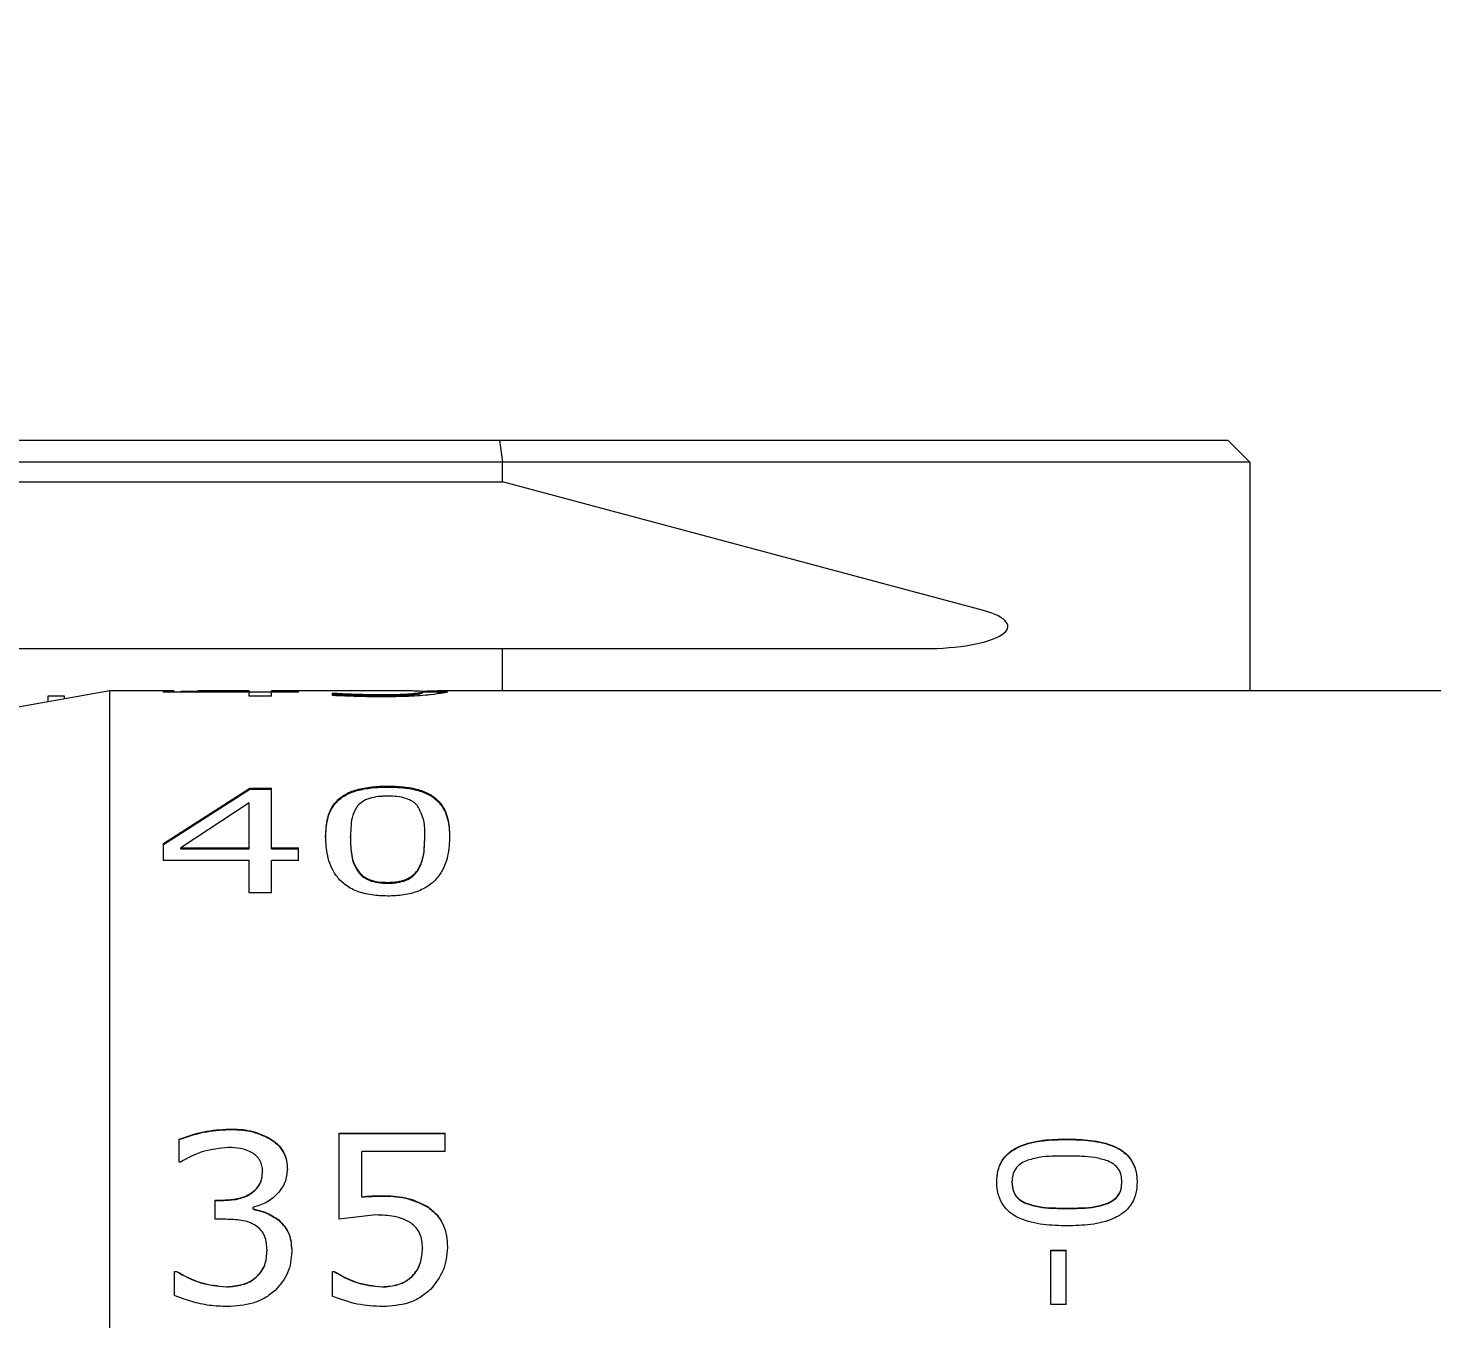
# Model space of a CAD drawing. Header units: millimetres. Extents: x 2 to 278, y 1 to 215.
# Drawn here: x 59.83 to 67.84, y 43.44 to 50.81 of the extents above; entities that cross this region are included whole.
import ezdxf

# ---------------------------------------------------------------- set-up
doc = ezdxf.new("R2010")
doc.units = ezdxf.units.MM
doc.styles.add('SLDTEXTSTYLE0', font='TXT', dxfattribs={"width": 0.75})
doc.dimstyles.new('SLDDIMSTYLE0', dxfattribs={"dimtxt": 2.116667, "dimasz": 3.175, "dimexe": 0, "dimexo": 0.0625, "dimgap": 0.529167, "dimtad": 0, "dimtih": 1, "dimtoh": 1, "dimdec": 1, "dimlfac": 2, "dimrnd": 1e-09, "dimzin": 12, "dimdsep": 46, "dimtxsty": 'SLDTEXTSTYLE0', "dimsah": 1, "dimcen": 0, "dimadec": 0, "dimazin": 3, "dimtfac": 1, "dimtdec": 1, "dimtofl": 0, "dimtmove": 0, "dimatfit": 3, "dimfxl": 1, "dimfrac": 2, "dimtolj": 1, "dimtzin": 12, "dimarcsym": 0})

# ---------------------------------------------------------------- blocks, each defined once
blk = doc.blocks.new('_D_24')
at = {"color": 8, "linetype": 'Continuous', "lineweight": 0}
for p, q in [((32.1143, 46.0497), (42.2372, 63.5831)), ((42.2372, 63.5831), (46.0472, 63.5831))]:
    blk.add_line(p, q, dxfattribs=at)
at = {"color": 8, "linetype": 'Continuous', "lineweight": 18}
blk.add_solid([(32.1143, 46.0497), (34.1417, 48.5454), (33.2618, 49.0534)], dxfattribs=at)
at = {"color": 8, "linetype": 'Continuous', "lineweight": 18, "char_height": 2.116667, "attachment_point": 1, "style": 'SLDTEXTSTYLE0'}
for s, insert in [('SIDE MICROMETER CLAMP', (46.8409, 64.6299)), ('SECURING SCREWS', (46.8409, 61.2667)), ('2.0mm [5/64in] HEX', (46.8409, 57.9036))]:
    blk.add_mtext(s, dxfattribs=dict(at, insert=insert))

msp = doc.modelspace()

# ---------------------------------------------------------------- linework, layer by layer
at = {"color": 7, "linetype": 'Continuous', "lineweight": 18}
for p, q in [((28.586, 48.4584), (62.5211, 48.4584)), ((62.5211, 48.4584), (66.6765, 48.4584)), ((62.5211, 48.4584), (62.5378, 48.3314)), ((66.6765, 48.4584), (66.8035, 48.3314)), ((62.5378, 48.3314), (28.5693, 48.3314)), ((62.5378, 48.2204), (62.5378, 48.3314)), ((66.8035, 48.3314), (62.5378, 48.3314)), ((66.8035, 48.3314), (66.8035, 47.0264)), ((28.5693, 48.2204), (62.5378, 48.2204)), ((65.2835, 47.4847), (62.5378, 48.2204)), ((28.5693, 47.2679), (62.5378, 47.2679)), ((62.5378, 47.0264), (62.5378, 47.2679)), ((62.5378, 47.2679), (64.9483, 47.2679)), ((60.298, 47.0264), (59.3617, 46.8613)), ((60.6654, 47.0264), (60.298, 47.0264)), ((60.298, 45.2465), (60.298, 47.0264)), ((60.6035, 47.0258), (60.7031, 47.02)), ((60.6035, 47.0203), (60.6035, 47.0258)), ((61.0922, 47.0203), (60.6035, 47.0203)), ((60.7031, 47.0249), (61.0922, 47.0249)), ((61.0922, 47.0264), (60.801, 47.0264)), ((61.0922, 47.0249), (61.0922, 47.0264)), ((61.0922, 47.0203), (61.0922, 47.0249)), ((61.0922, 46.996), (61.0922, 47.0203)), ((61.2208, 47.0201), (61.0922, 47.0201)), ((61.6066, 47.0264), (61.2208, 47.0264)), ((61.2208, 47.0249), (61.2208, 47.0264)), ((61.2208, 47.0249), (61.3751, 47.0249)), ((61.2208, 47.0203), (61.2208, 47.0249)), ((61.2208, 46.996), (61.2208, 47.0203)), ((61.3751, 47.0203), (61.2208, 47.0203)), ((61.3751, 47.0203), (61.3751, 47.0249)), ((61.6066, 47.0263), (61.6066, 47.0264)), ((61.8025, 47.0264), (61.6066, 47.0263)), ((61.8365, 47.0264), (61.8025, 47.0264)), ((62.0497, 47.0256), (62.1088, 47.0261)), ((62.165, 47.0201), (62.0747, 47.0201)), ((62.0825, 47.022), (62.0825, 47.0157)), ((69.32, 47.0264), (62.165, 47.0264)), ((59.9453, 46.9979), (60.0377, 46.9979)), ((59.9453, 46.9642), (59.9453, 46.9979)), ((60.0377, 46.9979), (60.0377, 46.9805)), ((61.2208, 46.996), (61.0922, 46.996)), ((61.568, 47.0136), (61.5775, 47.0136)), ((61.568, 46.9999), (61.568, 47.0136)), ((61.568, 47.0073), (61.5775, 47.0073)), ((61.5775, 47.0136), (61.5775, 47.0073)), ((61.8512, 47.0057), (61.8512, 46.9994)), ((62.0228, 47.0114), (62.0228, 47.005)), ((60.6035, 46.156), (61.0976, 46.4709)), ((60.6035, 46.1509), (61.0976, 46.4653)), ((61.0976, 46.4709), (61.2208, 46.4709)), ((61.0976, 46.4653), (61.0976, 46.4709)), ((61.0976, 46.4653), (61.2208, 46.4653)), ((61.2208, 46.1306), (61.2208, 46.4709)), ((61.8831, 46.4834), (61.8831, 46.4779)), ((61.0922, 46.3876), (60.7031, 46.1306)), ((61.0922, 46.1306), (61.0922, 46.3876)), ((60.6035, 46.0588), (60.6035, 46.156)), ((61.5294, 46.1958), (61.5294, 46.1907)), ((61.6709, 46.1907), (61.6709, 46.1958)), ((62.0953, 46.1914), (62.0953, 46.1965)), ((62.2368, 46.1965), (62.2368, 46.1914)), ((61.0922, 46.0588), (60.6035, 46.0588)), ((60.7031, 46.1306), (61.0922, 46.1306)), ((60.7031, 46.1256), (60.7031, 46.1306)), ((60.7031, 46.1256), (61.0922, 46.1256)), ((61.0922, 46.1256), (61.0922, 46.1306)), ((61.0922, 45.8733), (61.0922, 46.0588)), ((61.2208, 46.1306), (61.3751, 46.1306)), ((61.2208, 46.1256), (61.2208, 46.1306)), ((61.2208, 46.1256), (61.3751, 46.1256)), ((61.2208, 45.8733), (61.2208, 46.0588)), ((61.3751, 46.0588), (61.2208, 46.0588)), ((61.3751, 46.0588), (61.3751, 46.1306)), ((61.7103, 46.0009), (61.7103, 46.0057)), ((62.0545, 45.9994), (62.0545, 46.0043)), ((61.8831, 45.9291), (61.8831, 45.9338)), ((61.2208, 45.8733), (61.0922, 45.8733)), ((60.298, 38.3904), (60.298, 45.2465)), ((60.6935, 44.3374), (60.6935, 44.4679)), ((60.9786, 44.526), (60.9786, 44.5234)), ((61.2113, 44.4728), (61.2113, 44.4702)), ((61.6066, 44.5027), (62.2111, 44.5027)), ((61.6066, 44.0109), (61.6066, 44.5027)), ((61.6066, 44.5), (62.2111, 44.5)), ((62.2111, 44.3968), (62.2111, 44.5027)), ((65.7586, 44.4694), (65.7586, 44.4668)), ((61.7352, 44.1399), (61.7352, 44.3968)), ((62.2111, 44.3968), (61.7352, 44.3968)), ((60.7003, 44.3374), (60.6935, 44.3374)), ((61.3108, 44.2967), (61.3108, 44.2944)), ((61.1693, 44.2855), (61.1693, 44.2832)), ((65.3587, 44.224), (65.3587, 44.2218)), ((65.4456, 44.2218), (65.4456, 44.224)), ((66.0725, 44.2218), (66.0725, 44.224)), ((66.1593, 44.224), (66.1593, 44.2218)), ((61.7352, 44.1399), (61.7352, 44.1378)), ((61.849, 44.145), (61.849, 44.1429)), ((60.8993, 44.1208), (60.9461, 44.1208)), ((60.8993, 44.0109), (60.8993, 44.1208)), ((60.8993, 44.1187), (60.9461, 44.1187)), ((61.1149, 44.07), (61.1149, 44.0791)), ((61.1149, 44.07), (61.1149, 44.0679)), ((62.1088, 44.0848), (62.1088, 44.0828)), ((65.5262, 44.1009), (65.5262, 44.103)), ((65.9928, 44.1013), (65.9928, 44.1034)), ((60.9608, 44.0109), (60.8993, 44.0109)), ((61.2616, 44.0071), (61.2616, 44.0051)), ((61.8164, 44.0354), (61.6066, 44.0109)), ((61.1951, 43.8345), (61.1951, 43.8328)), ((61.3365, 43.8263), (61.3365, 43.8247)), ((62.0825, 43.8478), (62.0825, 43.8462)), ((62.2239, 43.8488), (62.2239, 43.8471)), ((65.6674, 43.8339), (65.7542, 43.8339)), ((65.6674, 43.5238), (65.6674, 43.8339)), ((65.6674, 43.8322), (65.7542, 43.8322)), ((65.7542, 43.5238), (65.7542, 43.8339)), ((60.6678, 43.7135), (60.678, 43.7135)), ((60.6678, 43.575), (60.6678, 43.7135)), ((60.6678, 43.7121), (60.678, 43.7121)), ((60.678, 43.7135), (60.678, 43.7121)), ((61.1334, 43.6811), (61.1334, 43.6796)), ((61.568, 43.7135), (61.5775, 43.7135)), ((61.568, 43.5713), (61.568, 43.7135)), ((61.568, 43.7121), (61.5775, 43.7121)), ((61.5775, 43.7135), (61.5775, 43.7121)), ((62.0228, 43.6863), (62.0228, 43.6849)), ((60.9644, 43.6258), (60.9644, 43.6244)), ((61.8512, 43.6258), (61.8512, 43.6244)), ((65.7542, 43.5238), (65.6674, 43.5238))]:
    msp.add_line(p, q, dxfattribs=at)
msp.add_ellipse((64.9483, 47.3949), major_axis=(0.474, 0), ratio=0.267949, start_param=4.712389, end_param=7.068583, dxfattribs=at)
for points, knots in [([(62.0147, 47.0262), (62, 47.0262), (61.9705, 47.0264), (61.9094, 47.0264), (61.8643, 47.0264), (61.8365, 47.0264)], [0, 0, 0, 0, 0.276708, 0.553755, 1, 1, 1, 1]), ([(62.0825, 47.022), (62.0803, 47.0232), (62.077, 47.0248), (62.0475, 47.0258), (62.0257, 47.0261), (62.0147, 47.0262)], [0, 0, 0, 0, 0.4991247, 0.7496402, 1, 1, 1, 1]), ([(62.0228, 47.0114), (62.0327, 47.0123), (62.0525, 47.0142), (62.0775, 47.0182), (62.0805, 47.0205), (62.0825, 47.022)], [0, 0, 0, 0, 0.250172, 0.500472, 1, 1, 1, 1]), ([(62.1088, 47.0261), (62.1272, 47.0262), (62.1641, 47.0265), (62.202, 47.0263), (62.2176, 47.0251), (62.2233, 47.0236), (62.2237, 47.0226), (62.2239, 47.0221)], [0, 0, 0, 0, 0.249801, 0.499609, 0.749505, 0.874729, 1, 1, 1, 1]), ([(62.2239, 47.0221), (62.2199, 47.0196), (62.2117, 47.0147), (62.1558, 47.0076), (62.1279, 47.0041)], [0, 0, 0, 0, 0.500453, 1, 1, 1, 1]), ([(62.165, 47.02), (62.1777, 47.02), (62.2011, 47.02), (62.2096, 47.0191), (62.2135, 47.0187)], [0, 0, 0, 0, 0.545058, 1, 1, 1, 1]), ([(61.856, 46.9929), (61.8067, 46.9932), (61.7076, 46.9939), (61.6147, 46.9979), (61.568, 46.9999)], [0, 0, 0, 0, 0.497226, 1, 1, 1, 1]), ([(61.5775, 47.0136), (61.62, 47.0115), (61.7049, 47.0074), (61.8024, 47.0063), (61.8512, 47.0057)], [0, 0, 0, 0, 0.500486, 1, 1, 1, 1]), ([(61.5775, 47.0073), (61.62, 47.0052), (61.7049, 47.0011), (61.8024, 47), (61.8512, 46.9994)], [0, 0, 0, 0, 0.500426, 1, 1, 1, 1]), ([(61.8512, 47.0057), (61.8825, 47.006), (61.9295, 47.0063), (61.9799, 47.0084), (62.0057, 47.01), (62.0171, 47.0109), (62.0228, 47.0114)], [0, 0, 0, 0, 0.499447, 0.749427, 0.874687, 1, 1, 1, 1]), ([(61.8512, 46.9994), (61.8825, 46.9996), (61.9295, 47), (61.9799, 47.0021), (62.0057, 47.0037), (62.0171, 47.0046), (62.0228, 47.005)], [0, 0, 0, 0, 0.49954, 0.749513, 0.874741, 1, 1, 1, 1]), ([(62.1279, 47.0041), (62.109, 47.0024), (62.0714, 46.999), (61.9803, 46.994), (61.9057, 46.9933), (61.856, 46.9929)], [0, 0, 0, 0, 0.250276, 0.500633, 1, 1, 1, 1]), ([(62.0228, 47.005), (62.0327, 47.006), (62.0525, 47.0078), (62.0775, 47.0118), (62.0805, 47.0142), (62.0825, 47.0157)], [0, 0, 0, 0, 0.250257, 0.500566, 1, 1, 1, 1]), ([(61.5294, 46.1958), (61.5312, 46.2311), (61.5347, 46.3015), (61.5708, 46.3817), (61.634, 46.4356), (61.7051, 46.4653), (61.7775, 46.4781), (61.8375, 46.4829), (61.8679, 46.4833), (61.8831, 46.4834)], [0, 0, 0, 0, 0.250459, 0.50023, 0.625184, 0.749909, 0.874716, 0.937346, 1, 1, 1, 1]), ([(61.5294, 46.1907), (61.5312, 46.2259), (61.5347, 46.2962), (61.5708, 46.3763), (61.634, 46.4301), (61.7052, 46.4597), (61.7775, 46.4726), (61.8375, 46.4773), (61.8679, 46.4777), (61.8831, 46.4779)], [0, 0, 0, 0, 0.250327, 0.499992, 0.624932, 0.749699, 0.874601, 0.937287, 1, 1, 1, 1]), ([(61.8831, 46.4834), (61.9135, 46.4827), (61.9742, 46.4812), (62.0596, 46.4656), (62.1307, 46.4363), (62.1944, 46.3827), (62.2315, 46.302), (62.235, 46.2317), (62.2368, 46.1965)], [0, 0, 0, 0, 0.125108, 0.249996, 0.368839, 0.499677, 0.749515, 1, 1, 1, 1]), ([(61.8831, 46.4779), (61.9135, 46.4771), (61.9742, 46.4757), (62.0595, 46.4601), (62.1307, 46.4308), (62.1944, 46.3773), (62.2315, 46.2967), (62.235, 46.2265), (62.2368, 46.1914)], [0, 0, 0, 0, 0.125223, 0.250206, 0.369104, 0.499915, 0.749647, 1, 1, 1, 1]), ([(61.8831, 46.4259), (61.8741, 46.4258), (61.856, 46.4255), (61.8204, 46.4227), (61.7777, 46.4143), (61.7363, 46.3954), (61.7195, 46.3785), (61.7111, 46.3701)], [0, 0, 0, 0, 0.125362, 0.250643, 0.500339, 0.749896, 1, 1, 1, 1]), ([(62.0539, 46.3707), (62.05, 46.3749), (62.042, 46.3834), (62.0216, 46.3988), (61.988, 46.4146), (61.9368, 46.4247), (61.901, 46.4255), (61.8831, 46.4259)], [0, 0, 0, 0, 0.125334, 0.250583, 0.500113, 0.749751, 1, 1, 1, 1]), ([(61.7111, 46.3701), (61.7007, 46.3526), (61.6799, 46.3178), (61.6732, 46.2589), (61.6717, 46.2176), (61.6709, 46.1958)], [0, 0, 0, 0, 0.325118, 0.645265, 1, 1, 1, 1]), ([(62.0953, 46.1965), (62.0957, 46.2273), (62.0965, 46.2888), (62.0681, 46.3434), (62.0539, 46.3707)], [0, 0, 0, 0, 0.501161, 1, 1, 1, 1]), ([(61.8831, 45.8557), (61.8527, 45.8568), (61.792, 45.8589), (61.705, 45.8808), (61.6337, 45.9207), (61.5708, 45.9905), (61.5346, 46.0867), (61.5312, 46.1594), (61.5294, 46.1958)], [0, 0, 0, 0, 0.125107, 0.249982, 0.374728, 0.499704, 0.749513, 1, 1, 1, 1]), ([(61.6709, 46.1958), (61.6711, 46.1804), (61.6713, 46.1494), (61.6756, 46.1018), (61.6839, 46.053), (61.7015, 46.0215), (61.7103, 46.0057)], [0, 0, 0, 0, 0.250149, 0.500286, 0.750259, 1, 1, 1, 1]), ([(61.6709, 46.1907), (61.6711, 46.1753), (61.6713, 46.1444), (61.6756, 46.0968), (61.6839, 46.0481), (61.7015, 46.0166), (61.7103, 46.0009)], [0, 0, 0, 0, 0.250139, 0.500267, 0.750236, 1, 1, 1, 1]), ([(62.2368, 46.1965), (62.2351, 46.1601), (62.2316, 46.0874), (62.1959, 45.9901), (62.1317, 45.9207), (62.0602, 45.8809), (61.9889, 45.8631), (61.9288, 45.8565), (61.8983, 45.856), (61.8831, 45.8557)], [0, 0, 0, 0, 0.250434, 0.500188, 0.629668, 0.749901, 0.874732, 0.937353, 1, 1, 1, 1]), ([(62.0545, 46.0043), (62.0653, 46.0252), (62.0865, 46.0666), (62.0933, 46.1321), (62.0946, 46.1742), (62.0953, 46.1965)], [0, 0, 0, 0, 0.325852, 0.643345, 1, 1, 1, 1]), ([(62.0545, 45.9994), (62.0653, 46.0204), (62.0865, 46.0617), (62.0933, 46.127), (62.0946, 46.1691), (62.0953, 46.1914)], [0, 0, 0, 0, 0.325883, 0.64339, 1, 1, 1, 1]), ([(61.7103, 46.0057), (61.7184, 45.9951), (61.7347, 45.9738), (61.7762, 45.9489), (61.8282, 45.9354), (61.8648, 45.9344), (61.8831, 45.9338)], [0, 0, 0, 0, 0.250221, 0.499886, 0.749549, 1, 1, 1, 1]), ([(61.7103, 46.0009), (61.7184, 45.9902), (61.7347, 45.969), (61.7762, 45.9441), (61.8282, 45.9307), (61.8648, 45.9296), (61.8831, 45.9291)], [0, 0, 0, 0, 0.250068, 0.499692, 0.749428, 1, 1, 1, 1]), ([(61.8831, 45.9338), (61.8921, 45.934), (61.9102, 45.9343), (61.9458, 45.938), (61.9885, 45.9487), (62.0301, 45.9729), (62.0464, 45.9938), (62.0545, 46.0043)], [0, 0, 0, 0, 0.1253851, 0.2506912, 0.5004734, 0.7499893, 1, 1, 1, 1]), ([(61.8831, 45.9291), (61.8921, 45.9292), (61.9102, 45.9295), (61.9458, 45.9332), (61.9885, 45.9439), (62.0301, 45.9681), (62.0464, 45.989), (62.0545, 45.9994)], [0, 0, 0, 0, 0.125446, 0.250809, 0.500664, 0.75014, 1, 1, 1, 1]), ([(60.6935, 44.4679), (60.7394, 44.4842), (60.8312, 44.5168), (60.9295, 44.523), (60.9786, 44.526)], [0, 0, 0, 0, 0.50004, 1, 1, 1, 1]), ([(60.6935, 44.4653), (60.7394, 44.4816), (60.8312, 44.5141), (60.9295, 44.5203), (60.9786, 44.5234)], [0, 0, 0, 0, 0.500008, 1, 1, 1, 1]), ([(60.9786, 44.526), (61.0197, 44.5252), (61.1018, 44.5236), (61.1749, 44.4897), (61.2113, 44.4728)], [0, 0, 0, 0, 0.501037, 1, 1, 1, 1]), ([(60.9786, 44.5234), (61.0197, 44.5226), (61.1017, 44.5209), (61.1749, 44.4871), (61.2113, 44.4702)], [0, 0, 0, 0, 0.501088, 1, 1, 1, 1]), ([(61.2113, 44.4728), (61.2262, 44.4623), (61.256, 44.4414), (61.289, 44.3986), (61.3045, 44.3573), (61.31, 44.3229), (61.3105, 44.3055), (61.3108, 44.2967)], [0, 0, 0, 0, 0.2499779, 0.4997621, 0.7495392, 0.8747406, 1, 1, 1, 1]), ([(61.2113, 44.4702), (61.2262, 44.4598), (61.256, 44.4388), (61.2889, 44.3961), (61.3045, 44.3549), (61.31, 44.3205), (61.3105, 44.3031), (61.3108, 44.2944)], [0, 0, 0, 0, 0.250096, 0.499908, 0.74963, 0.874788, 1, 1, 1, 1]), ([(65.3587, 44.224), (65.3599, 44.2453), (65.3622, 44.2879), (65.386, 44.3475), (65.43, 44.3969), (65.5086, 44.441), (65.6221, 44.4658), (65.713, 44.4682), (65.7586, 44.4694)], [0, 0, 0, 0, 0.125111, 0.249993, 0.36919, 0.499633, 0.749486, 1, 1, 1, 1]), ([(65.3587, 44.2218), (65.3599, 44.243), (65.3622, 44.2856), (65.386, 44.3451), (65.43, 44.3945), (65.5086, 44.4384), (65.6221, 44.4632), (65.713, 44.4656), (65.7586, 44.4668)], [0, 0, 0, 0, 0.124995, 0.249783, 0.368955, 0.499395, 0.749354, 1, 1, 1, 1]), ([(65.7586, 44.4694), (65.8042, 44.4681), (65.8952, 44.4657), (66.0077, 44.441), (66.0866, 44.3975), (66.1314, 44.3483), (66.1511, 44.298), (66.1585, 44.256), (66.159, 44.2347), (66.1593, 44.224)], [0, 0, 0, 0, 0.250468, 0.500246, 0.625197, 0.749918, 0.874721, 0.937349, 1, 1, 1, 1]), ([(65.7586, 44.4668), (65.8042, 44.4656), (65.8952, 44.4632), (66.0077, 44.4385), (66.0866, 44.3951), (66.1314, 44.3459), (66.1511, 44.2956), (66.1585, 44.2537), (66.159, 44.2324), (66.1593, 44.2218)], [0, 0, 0, 0, 0.250599, 0.500484, 0.625448, 0.750127, 0.874836, 0.937407, 1, 1, 1, 1]), ([(60.9734, 44.4204), (60.9247, 44.4155), (60.8273, 44.4058), (60.7427, 44.3602), (60.7003, 44.3374)], [0, 0, 0, 0, 0.499614, 1, 1, 1, 1]), ([(61.1105, 44.3907), (61.0889, 44.4002), (61.0455, 44.4193), (60.9975, 44.42), (60.9734, 44.4204)], [0, 0, 0, 0, 0.4988814, 1, 1, 1, 1]), ([(61.1693, 44.2855), (61.1688, 44.2959), (61.1677, 44.3166), (61.1562, 44.3461), (61.1369, 44.3718), (61.1193, 44.3844), (61.1105, 44.3907)], [0, 0, 0, 0, 0.25023, 0.500061, 0.749996, 1, 1, 1, 1]), ([(61.3108, 44.2967), (61.3082, 44.2711), (61.3029, 44.22), (61.2561, 44.1544), (61.1937, 44.1024), (61.1411, 44.0869), (61.1149, 44.0791)], [0, 0, 0, 0, 0.2498262, 0.4995964, 0.7499169, 1, 1, 1, 1]), ([(65.5278, 44.3447), (65.5155, 44.339), (65.4909, 44.3277), (65.4626, 44.2988), (65.4474, 44.2625), (65.4462, 44.2368), (65.4456, 44.224)], [0, 0, 0, 0, 0.250222, 0.4998889, 0.749552, 1, 1, 1, 1]), ([(65.7586, 44.372), (65.731, 44.3715), (65.6786, 44.3707), (65.6001, 44.3669), (65.5521, 44.3521), (65.5278, 44.3447)], [0, 0, 0, 0, 0.3543726, 0.6730407, 1, 1, 1, 1]), ([(65.9919, 44.3441), (65.9674, 44.3514), (65.9185, 44.366), (65.8393, 44.3703), (65.7862, 44.3714), (65.7586, 44.372)], [0, 0, 0, 0, 0.325583, 0.649241, 1, 1, 1, 1]), ([(66.0725, 44.224), (66.0719, 44.2367), (66.0706, 44.262), (66.0554, 44.2978), (66.0278, 44.3265), (66.0039, 44.3382), (65.9919, 44.3441)], [0, 0, 0, 0, 0.250382, 0.500195, 0.749819, 1, 1, 1, 1]), ([(60.9461, 44.1208), (60.9729, 44.1219), (61.0265, 44.1243), (61.0904, 44.1483), (61.1321, 44.1804), (61.1547, 44.2121), (61.1674, 44.248), (61.1687, 44.273), (61.1693, 44.2855)], [0, 0, 0, 0, 0.250292, 0.499776, 0.627084, 0.749742, 0.874757, 1, 1, 1, 1]), ([(60.9461, 44.1187), (60.9729, 44.1199), (61.0265, 44.1222), (61.0904, 44.1462), (61.1321, 44.1783), (61.1547, 44.2099), (61.1674, 44.2458), (61.1687, 44.2707), (61.1693, 44.2832)], [0, 0, 0, 0, 0.25044, 0.500022, 0.627351, 0.749938, 0.874864, 1, 1, 1, 1]), ([(65.7595, 43.9729), (65.7139, 43.9741), (65.6229, 43.9766), (65.5093, 44.0023), (65.4306, 44.0481), (65.3864, 44.099), (65.3668, 44.1495), (65.3596, 44.1919), (65.359, 44.2133), (65.3587, 44.224)], [0, 0, 0, 0, 0.250444, 0.500204, 0.629673, 0.74991, 0.874737, 0.937355, 1, 1, 1, 1]), ([(65.4456, 44.224), (65.4462, 44.2113), (65.4475, 44.1859), (65.4625, 44.1497), (65.4898, 44.1203), (65.5141, 44.1087), (65.5262, 44.103)], [0, 0, 0, 0, 0.25041, 0.500285, 0.749896, 1, 1, 1, 1]), ([(65.4456, 44.2218), (65.4462, 44.2091), (65.4475, 44.1837), (65.4625, 44.1476), (65.4899, 44.1182), (65.5141, 44.1067), (65.5262, 44.1009)], [0, 0, 0, 0, 0.250291, 0.500094, 0.749745, 1, 1, 1, 1]), ([(66.1593, 44.224), (66.1582, 44.2026), (66.1559, 44.1599), (66.1319, 44.0994), (66.0876, 44.0488), (66.0091, 44.0032), (65.8959, 43.9767), (65.805, 43.9742), (65.7595, 43.9729)], [0, 0, 0, 0, 0.125105, 0.249989, 0.369027, 0.499664, 0.749497, 1, 1, 1, 1]), ([(65.9928, 44.1034), (66.0047, 44.1093), (66.0285, 44.1212), (66.0558, 44.1503), (66.0708, 44.1862), (66.0719, 44.2114), (66.0725, 44.224)], [0, 0, 0, 0, 0.250219, 0.499945, 0.749642, 1, 1, 1, 1]), ([(65.9928, 44.1013), (66.0047, 44.1073), (66.0285, 44.1191), (66.0558, 44.1481), (66.0708, 44.184), (66.0719, 44.2092), (66.0725, 44.2218)], [0, 0, 0, 0, 0.250367, 0.500134, 0.74976, 1, 1, 1, 1]), ([(61.7352, 44.1399), (61.7541, 44.1414), (61.792, 44.1444), (61.83, 44.1448), (61.849, 44.145)], [0, 0, 0, 0, 0.499995, 1, 1, 1, 1]), ([(61.7352, 44.1378), (61.7541, 44.1393), (61.792, 44.1423), (61.83, 44.1427), (61.849, 44.1429)], [0, 0, 0, 0, 0.499993, 1, 1, 1, 1]), ([(61.849, 44.145), (61.8949, 44.1445), (61.9864, 44.1435), (62.0681, 44.1043), (62.1088, 44.0848)], [0, 0, 0, 0, 0.501299, 1, 1, 1, 1]), ([(61.849, 44.1429), (61.8948, 44.1424), (61.9864, 44.1414), (62.0681, 44.1023), (62.1088, 44.0828)], [0, 0, 0, 0, 0.50135, 1, 1, 1, 1]), ([(61.1149, 44.07), (61.1415, 44.0639), (61.1946, 44.0519), (61.2393, 44.022), (61.2616, 44.0071)], [0, 0, 0, 0, 0.500563, 1, 1, 1, 1]), ([(61.1149, 44.0679), (61.1415, 44.0619), (61.1946, 44.0499), (61.2393, 44.0201), (61.2616, 44.0051)], [0, 0, 0, 0, 0.500632, 1, 1, 1, 1]), ([(62.1088, 44.0848), (62.1272, 44.0706), (62.1641, 44.0422), (62.202, 43.9834), (62.2176, 43.9283), (62.2233, 43.8831), (62.2237, 43.8602), (62.2239, 43.8488)], [0, 0, 0, 0, 0.249801, 0.499609, 0.749505, 0.874729, 1, 1, 1, 1]), ([(62.1088, 44.0828), (62.1272, 44.0686), (62.1641, 44.0403), (62.202, 43.9816), (62.2176, 43.9265), (62.2233, 43.8814), (62.2237, 43.8585), (62.2239, 43.8471)], [0, 0, 0, 0, 0.249918, 0.499746, 0.749586, 0.874771, 1, 1, 1, 1]), ([(65.5262, 44.103), (65.5507, 44.0954), (65.5988, 44.0806), (65.6779, 44.0753), (65.731, 44.0744), (65.7595, 44.074)], [0, 0, 0, 0, 0.325579, 0.638577, 1, 1, 1, 1]), ([(65.5262, 44.1009), (65.5507, 44.0934), (65.5988, 44.0786), (65.6779, 44.0733), (65.731, 44.0724), (65.7595, 44.072)], [0, 0, 0, 0, 0.3255571, 0.6385629, 1, 1, 1, 1]), ([(65.7595, 44.074), (65.7879, 44.0745), (65.8412, 44.0755), (65.9205, 44.0803), (65.9685, 44.0956), (65.9928, 44.1034)], [0, 0, 0, 0, 0.3600815, 0.6767931, 1, 1, 1, 1]), ([(65.7595, 44.072), (65.7879, 44.0725), (65.8412, 44.0735), (65.9204, 44.0783), (65.9685, 44.0936), (65.9928, 44.1013)], [0, 0, 0, 0, 0.360096, 0.676816, 1, 1, 1, 1]), ([(61.1296, 43.9756), (61.1168, 43.9825), (61.0914, 43.9964), (61.0337, 44.0085), (60.99, 44.0099), (60.9608, 44.0109)], [0, 0, 0, 0, 0.249674, 0.499724, 1, 1, 1, 1]), ([(61.2616, 44.0071), (61.2735, 43.9951), (61.2975, 43.9709), (61.3312, 43.9112), (61.3344, 43.8602), (61.3365, 43.8263)], [0, 0, 0, 0, 0.249065, 0.500829, 1, 1, 1, 1]), ([(61.2616, 44.0051), (61.2735, 43.9932), (61.2975, 43.9691), (61.3312, 43.9095), (61.3344, 43.8585), (61.3365, 43.8247)], [0, 0, 0, 0, 0.249049, 0.500934, 1, 1, 1, 1]), ([(62.0147, 43.99), (62, 43.9987), (61.9705, 44.0161), (61.9027, 44.0322), (61.8509, 44.0341), (61.8164, 44.0354)], [0, 0, 0, 0, 0.2497153, 0.499736, 1, 1, 1, 1]), ([(62.0825, 43.8478), (62.0803, 43.8753), (62.077, 43.9165), (62.0475, 43.9641), (62.0257, 43.9814), (62.0147, 43.99)], [0, 0, 0, 0, 0.499125, 0.74964, 1, 1, 1, 1]), ([(61.1951, 43.8345), (61.1933, 43.8617), (61.1907, 43.9025), (61.1621, 43.9501), (61.1404, 43.9671), (61.1296, 43.9756)], [0, 0, 0, 0, 0.499369, 0.749769, 1, 1, 1, 1]), ([(61.1334, 43.6811), (61.1432, 43.6914), (61.163, 43.7123), (61.1909, 43.7631), (61.1934, 43.806), (61.1951, 43.8345)], [0, 0, 0, 0, 0.248401, 0.500745, 1, 1, 1, 1]), ([(61.1334, 43.6796), (61.1432, 43.69), (61.163, 43.7108), (61.1909, 43.7616), (61.1934, 43.8044), (61.1951, 43.8328)], [0, 0, 0, 0, 0.248492, 0.500854, 1, 1, 1, 1]), ([(61.3365, 43.8263), (61.3326, 43.7845), (61.3248, 43.7008), (61.2686, 43.6362), (61.2405, 43.604)], [0, 0, 0, 0, 0.500139, 1, 1, 1, 1]), ([(62.0228, 43.6863), (62.0327, 43.6975), (62.0525, 43.7199), (62.0775, 43.7744), (62.0805, 43.8185), (62.0825, 43.8478)], [0, 0, 0, 0, 0.2501719, 0.5004723, 1, 1, 1, 1]), ([(62.0228, 43.6849), (62.0327, 43.6961), (62.0525, 43.7184), (62.0775, 43.7728), (62.0805, 43.8168), (62.0825, 43.8462)], [0, 0, 0, 0, 0.250257, 0.500566, 1, 1, 1, 1]), ([(62.2239, 43.8488), (62.2199, 43.8046), (62.2117, 43.7163), (62.1558, 43.6453), (62.1279, 43.6099)], [0, 0, 0, 0, 0.500453, 1, 1, 1, 1]), ([(60.678, 43.7135), (60.7227, 43.6893), (60.8119, 43.6408), (60.9136, 43.6308), (60.9644, 43.6258)], [0, 0, 0, 0, 0.500401, 1, 1, 1, 1]), ([(60.678, 43.7121), (60.7228, 43.6878), (60.812, 43.6394), (60.9137, 43.6294), (60.9644, 43.6244)], [0, 0, 0, 0, 0.501035, 1, 1, 1, 1]), ([(60.9644, 43.6258), (60.9946, 43.6287), (61.0399, 43.633), (61.0973, 43.6539), (61.1214, 43.672), (61.1334, 43.6811)], [0, 0, 0, 0, 0.499653, 0.750001, 1, 1, 1, 1]), ([(60.9644, 43.6244), (60.9946, 43.6273), (61.0399, 43.6316), (61.0973, 43.6525), (61.1214, 43.6706), (61.1334, 43.6796)], [0, 0, 0, 0, 0.499729, 0.750074, 1, 1, 1, 1]), ([(61.5775, 43.7135), (61.62, 43.6895), (61.7049, 43.6415), (61.8024, 43.631), (61.8512, 43.6258)], [0, 0, 0, 0, 0.500486, 1, 1, 1, 1]), ([(61.5775, 43.7121), (61.62, 43.6881), (61.7049, 43.6401), (61.8024, 43.6296), (61.8512, 43.6244)], [0, 0, 0, 0, 0.500426, 1, 1, 1, 1]), ([(61.8512, 43.6258), (61.8825, 43.628), (61.9295, 43.6314), (61.9799, 43.6535), (62.0057, 43.6707), (62.0171, 43.6811), (62.0228, 43.6863)], [0, 0, 0, 0, 0.499447, 0.749427, 0.874687, 1, 1, 1, 1]), ([(61.8512, 43.6244), (61.8825, 43.6266), (61.9295, 43.63), (61.9799, 43.6521), (62.0057, 43.6693), (62.0171, 43.6797), (62.0228, 43.6849)], [0, 0, 0, 0, 0.49954, 0.749513, 0.874741, 1, 1, 1, 1]), ([(61.2405, 43.604), (61.2214, 43.5887), (61.1833, 43.5583), (61.0913, 43.521), (61.0176, 43.5158), (60.9684, 43.5123)], [0, 0, 0, 0, 0.2502114, 0.5004744, 1, 1, 1, 1]), ([(62.1279, 43.6099), (62.109, 43.5941), (62.0714, 43.5625), (61.9803, 43.5209), (61.9057, 43.5158), (61.856, 43.5123)], [0, 0, 0, 0, 0.250276, 0.500633, 1, 1, 1, 1]), ([(60.9684, 43.5123), (60.9344, 43.5138), (60.8657, 43.5167), (60.7646, 43.5392), (60.7, 43.5631), (60.6678, 43.575)], [0, 0, 0, 0, 0.330209, 0.666076, 1, 1, 1, 1]), ([(61.856, 43.5123), (61.8067, 43.5148), (61.7076, 43.5199), (61.6147, 43.5541), (61.568, 43.5713)], [0, 0, 0, 0, 0.497226, 1, 1, 1, 1])]:
    msp.add_open_spline(points, degree=3, knots=knots, dxfattribs=at)

# ---------------------------------------------------------------- dimensions: what is measured, and where the dimension line sits
at = {"color": 8, "linetype": 'Continuous', "lineweight": 18}
dim = msp.add_diameter_dim_2p(p1=(31.0568, 44.2181), p2=(32.1143, 46.0497), text='SIDE MICROMETER CLAMP\\PSECURING SCREWS\\P2.0mm [5/64in] HEX', dimstyle='SLDDIMSTYLE0', override={"dimpost": '<>'}, dxfattribs=at)
dim.commit()
dim.dimension.update_dxf_attribs({"geometry": '_D_24', "text_midpoint": (64.5425, 63.5831), "dimtype": 163})

doc.saveas('drawing.dxf')
